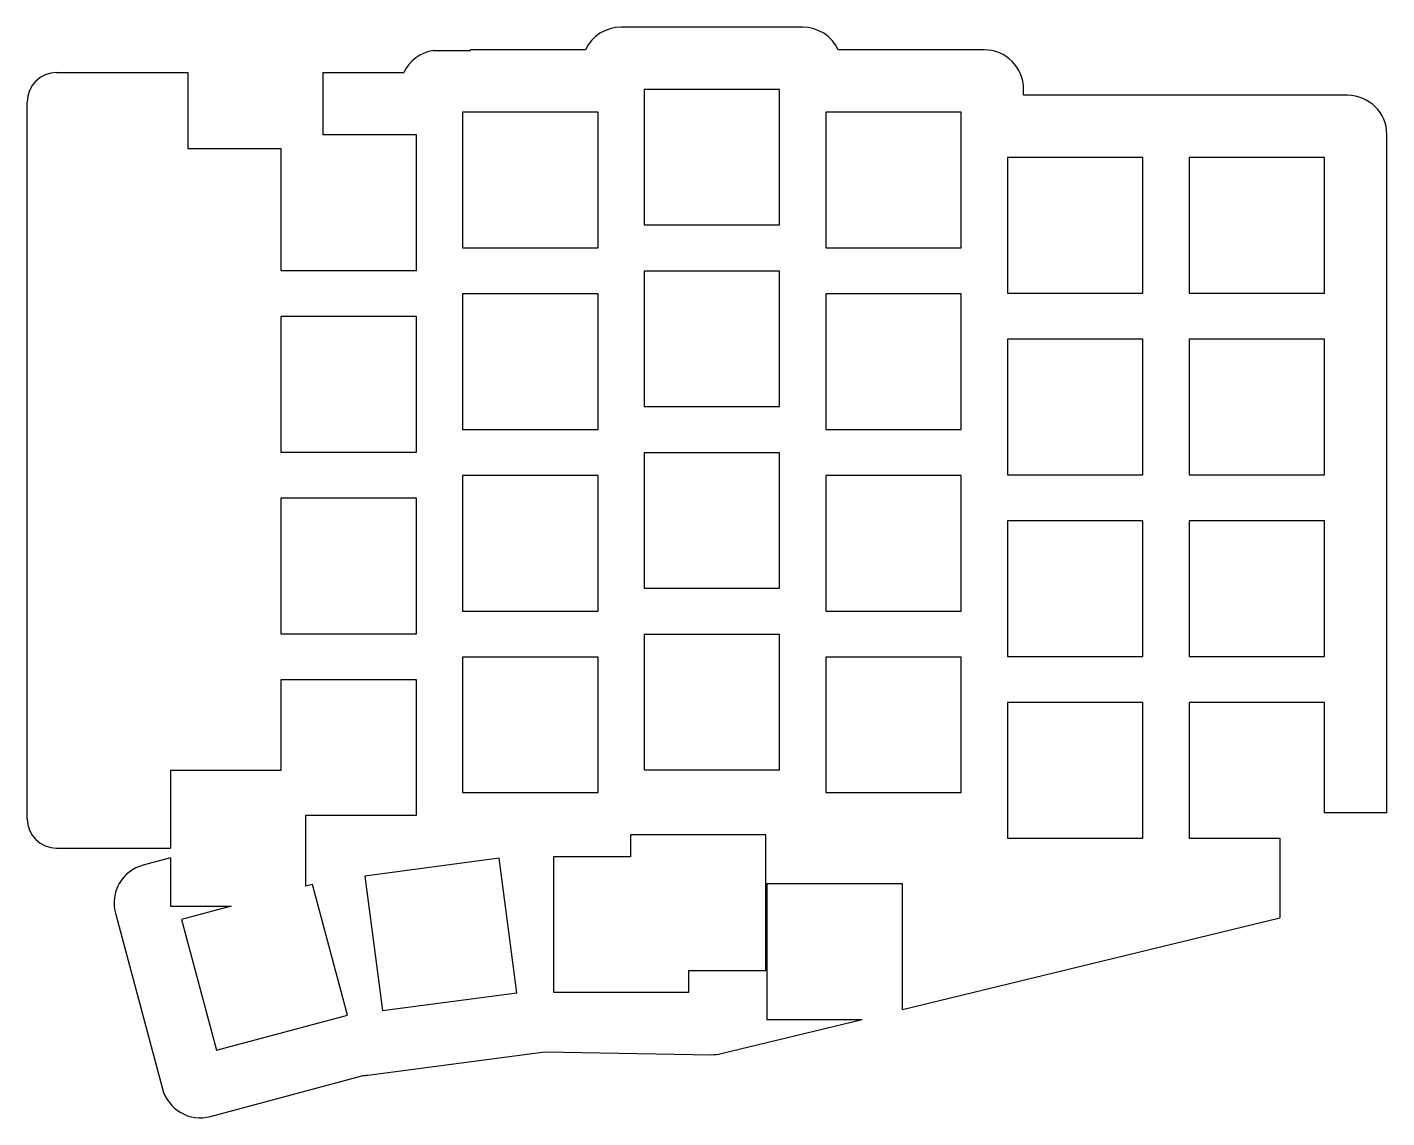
# Model space of a CAD drawing. Header units: millimetres. Extents: x 240 to 378, y -155 to -44.
import ezdxf

# ---------------------------------------------------------------- set-up
doc = ezdxf.new("R2010")
doc.units = ezdxf.units.MM

msp = doc.modelspace()

# ---------------------------------------------------------------- linework, layer by layer
for p, q in [((318.75, -44.31), (300.25, -44.31)), ((281.12, -46.67), (284.9, -46.67)), ((296.62, -46.62), (284.9, -46.62)), ((284.9, -46.67), (284.9, -46.62)), ((337.25, -46.62), (322.38, -46.62)), ((242.75, -48.94), (256.1, -48.94)), ((256.1, -48.94), (256.1, -56.67)), ((269.9, -48.94), (278.12, -48.94)), ((269.9, -55.29), (269.9, -48.94)), ((316.4, -50.66), (302.6, -50.66)), ((302.6, -50.66), (302.6, -64.46)), ((316.4, -64.46), (316.4, -50.66)), ((341.25, -51.25), (341.25, -50.62)), ((239.75, -124.94), (239.75, -51.94)), ((374.25, -51.25), (341.25, -51.25)), ((297.9, -52.98), (284.1, -52.98)), ((284.1, -52.98), (284.1, -66.78)), ((297.9, -66.78), (297.9, -52.98)), ((334.9, -52.98), (321.1, -52.98)), ((321.1, -52.98), (321.1, -66.78)), ((334.9, -66.78), (334.9, -52.98)), ((279.4, -55.29), (269.9, -55.29)), ((279.4, -69.09), (279.4, -55.29)), ((378.25, -124.35), (378.25, -55.25)), ((256.1, -56.67), (265.6, -56.67)), ((265.6, -56.67), (265.6, -69.09)), ((353.4, -57.6), (339.6, -57.6)), ((339.6, -57.6), (339.6, -71.4)), ((353.4, -71.4), (353.4, -57.6)), ((371.9, -57.6), (358.1, -57.6)), ((358.1, -57.6), (358.1, -71.4)), ((371.9, -71.4), (371.9, -57.6)), ((302.6, -64.46), (316.4, -64.46)), ((284.1, -66.78), (297.9, -66.78)), ((321.1, -66.78), (334.9, -66.78)), ((265.6, -69.09), (279.4, -69.09)), ((316.4, -69.16), (302.6, -69.16)), ((302.6, -69.16), (302.6, -82.96)), ((316.4, -82.96), (316.4, -69.16)), ((297.9, -71.47), (284.1, -71.47)), ((284.1, -71.47), (284.1, -85.28)), ((297.9, -85.28), (297.9, -71.47)), ((334.9, -71.47), (321.1, -71.47)), ((321.1, -71.47), (321.1, -85.28)), ((334.9, -85.28), (334.9, -71.47)), ((339.6, -71.4), (353.4, -71.4)), ((358.1, -71.4), (371.9, -71.4)), ((279.4, -73.79), (265.6, -73.79)), ((265.6, -73.79), (265.6, -87.59)), ((279.4, -87.59), (279.4, -73.79)), ((353.4, -76.1), (339.6, -76.1)), ((339.6, -76.1), (339.6, -89.9)), ((353.4, -89.9), (353.4, -76.1)), ((371.9, -76.1), (358.1, -76.1)), ((358.1, -76.1), (358.1, -89.9)), ((371.9, -89.9), (371.9, -76.1)), ((302.6, -82.96), (316.4, -82.96)), ((284.1, -85.28), (297.9, -85.28)), ((321.1, -85.28), (334.9, -85.28)), ((265.6, -87.59), (279.4, -87.59)), ((316.4, -87.66), (302.6, -87.66)), ((302.6, -87.66), (302.6, -101.46)), ((316.4, -101.46), (316.4, -87.66)), ((297.9, -89.97), (284.1, -89.97)), ((284.1, -89.97), (284.1, -103.78)), ((297.9, -103.78), (297.9, -89.97)), ((334.9, -89.97), (321.1, -89.97)), ((321.1, -89.97), (321.1, -103.78)), ((334.9, -103.78), (334.9, -89.97)), ((339.6, -89.9), (353.4, -89.9)), ((358.1, -89.9), (371.9, -89.9)), ((279.4, -92.29), (265.6, -92.29)), ((265.6, -92.29), (265.6, -106.09)), ((279.4, -106.09), (279.4, -92.29)), ((353.4, -94.6), (339.6, -94.6)), ((339.6, -94.6), (339.6, -108.4)), ((353.4, -108.4), (353.4, -94.6)), ((371.9, -94.6), (358.1, -94.6)), ((358.1, -94.6), (358.1, -108.4)), ((371.9, -108.4), (371.9, -94.6)), ((302.6, -101.46), (316.4, -101.46)), ((284.1, -103.78), (297.9, -103.78)), ((321.1, -103.78), (334.9, -103.78)), ((265.6, -106.09), (279.4, -106.09)), ((316.4, -106.16), (302.6, -106.16)), ((302.6, -106.16), (302.6, -119.96)), ((316.4, -119.96), (316.4, -106.16)), ((297.9, -108.47), (284.1, -108.47)), ((284.1, -108.47), (284.1, -122.28)), ((297.9, -122.28), (297.9, -108.47)), ((334.9, -108.47), (321.1, -108.47)), ((321.1, -108.47), (321.1, -122.28)), ((334.9, -122.28), (334.9, -108.47)), ((339.6, -108.4), (353.4, -108.4)), ((358.1, -108.4), (371.9, -108.4)), ((279.4, -110.79), (265.6, -110.79)), ((265.6, -110.79), (265.6, -120.04)), ((279.4, -124.59), (279.4, -110.79)), ((353.4, -113.1), (339.6, -113.1)), ((339.6, -113.1), (339.6, -126.9)), ((353.4, -126.9), (353.4, -113.1)), ((371.9, -113.1), (358.1, -113.1)), ((358.1, -113.1), (358.1, -126.9)), ((371.9, -124.35), (371.9, -113.1)), ((265.6, -120.04), (254.35, -120.04)), ((254.35, -120.04), (254.35, -127.94)), ((302.6, -119.96), (316.4, -119.96)), ((284.1, -122.28), (297.9, -122.28)), ((321.1, -122.28), (334.9, -122.28)), ((268.15, -124.59), (279.4, -124.59)), ((268.15, -131.8), (268.15, -124.59)), ((378.25, -124.35), (371.9, -124.35)), ((315.01, -126.58), (301.21, -126.58)), ((301.21, -126.58), (301.21, -128.82)), ((315.01, -140.38), (315.01, -126.58)), ((339.6, -126.9), (353.4, -126.9)), ((358.1, -126.9), (367.35, -126.9)), ((367.35, -126.9), (367.35, -135.04)), ((242.75, -127.94), (254.35, -127.94)), ((254.35, -128.92), (251.56, -129.67)), ((254.35, -128.92), (254.35, -133.84)), ((287.82, -128.97), (274.14, -130.78)), ((289.62, -142.66), (287.82, -128.97)), ((301.21, -128.82), (293.35, -128.82)), ((293.35, -128.82), (293.35, -142.62)), ((274.14, -130.78), (275.94, -144.46)), ((328.9, -131.57), (315.1, -131.57)), ((315.1, -131.57), (315.1, -145.38)), ((328.9, -144.38), (328.9, -131.57)), ((268.8, -131.62), (268.15, -131.8)), ((272.38, -144.95), (268.8, -131.62)), ((254.35, -133.84), (260.53, -133.84)), ((260.53, -133.84), (255.48, -135.19)), ((248.73, -134.57), (253.52, -152.44)), ((255.48, -135.19), (259.05, -148.52)), ((328.9, -144.38), (367.35, -135.04)), ((307.15, -142.62), (307.15, -140.38)), ((307.15, -140.38), (315.01, -140.38)), ((293.35, -142.62), (307.15, -142.62)), ((275.94, -144.46), (289.62, -142.66)), ((259.05, -148.52), (272.38, -144.95)), ((310.44, -148.86), (324.8, -145.38)), ((315.1, -145.38), (324.8, -145.38)), ((274.44, -151.06), (292.49, -148.68)), ((292.49, -148.68), (309.43, -148.97)), ((258.42, -155.26), (273.98, -151.09))]:
    msp.add_line(p, q)
for centre, radius, start, end in [((300.25, -48.31), 4, 90, 155.047), ((318.75, -48.31), 4, 24.953, 90), ((281.75, -50.62), 4, 99.0687, 155.047), ((337.25, -50.62), 4, 0, 90), ((242.75, -51.94), 3, 90, 180), ((374.25, -55.25), 4, 0, 90), ((242.75, -124.94), 3, 180, 270), ((252.6, -133.53), 4, 105, 195), ((309.5, -144.97), 4, 269.0196, 283.6504), ((273.92, -147.09), 4, 270.9492, 277.5), ((257.39, -151.4), 4, 195, 285)]:
    msp.add_arc(centre, radius, start, end)

doc.saveas('drawing.dxf')
